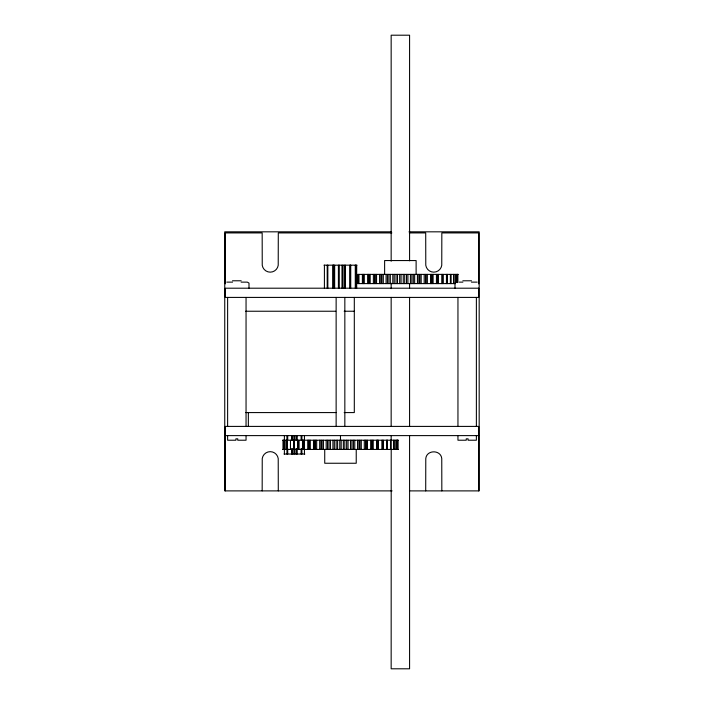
<?xml version="1.0" encoding="UTF-8"?>
<svg xmlns="http://www.w3.org/2000/svg" width="704" height="704" viewBox="0 0 704 704"><rect width="100%" height="100%" fill="white"/><g stroke="black" fill="none" stroke-linecap="round" stroke-linejoin="round"><path stroke-width="1.06" d="M262.17 490.89L262.24 458.55A8.078 8.078 0 0 1 278.221 458.55L278.291 490.89M425.709 490.89L425.779 458.55C426.65 449.61 440.88 449.61 441.76 458.55L441.83 490.89M391.442 231.827L224.743 231.827L224.743 490.89L392.102 490.89M408.989 231.827L479.178 231.827L479.178 490.89L409.446 490.89M391.855 232.918L278.291 232.918L278.221 265.267A8.078 8.078 0 0 1 262.24 265.267L262.17 232.918L225.315 232.918L225.315 283.862M409.323 232.918L425.709 232.918L425.779 265.267A8.078 8.078 0 0 0 441.76 265.267L441.83 232.918L478.685 232.918L478.685 283.862M324.016 265.17L356.946 265.17M458.216 274.384L357.746 274.384L357.746 283.598L455.488 283.598M232.522 280.782L241.146 280.782M462.854 280.782L471.478 280.782M226.82 282.128L232.549 282.128M241.12 282.128L247.306 282.128L248.996 283.07L248.996 288.209M459.342 282.128L462.88 282.128M471.451 282.128L477.18 282.128M245.722 311.238L335.729 311.238M344.168 311.238L354.306 311.238M245.722 412.579L336.151 412.579M344.168 412.579L354.306 412.579L354.306 297.414M225.315 435.609L478.685 435.609M282.638 440.22L398.332 440.22M282.638 449.434L398.332 449.434M284.011 454.036L304.823 454.036M478.685 490.89L478.685 426.404L225.315 426.404L225.315 490.89M476.379 297.414L476.379 426.404M476.379 435.609L476.379 440.22L468.09 440.22L468.09 438.838L466.242 438.838L466.242 440.22L457.952 440.22L457.952 435.609M457.855 274.384L457.855 282.568M457.952 297.414L457.952 426.404M457.494 274.384L457.494 282.568M457.31 274.384L457.31 282.568M456.227 274.384L456.227 282.568M455.866 274.384L455.866 282.568M455.004 283.07L455.004 288.209M454.089 274.384L454.089 283.598M453.543 274.384L453.543 283.598M451.097 274.384L451.097 283.598M450.393 274.384L450.393 283.598M447.304 274.384L447.304 283.598M446.97 274.384L446.97 283.598M446.442 274.384L446.442 283.598M443.001 274.384L443.001 283.598M442.772 274.384L442.772 283.598M441.769 274.384L441.769 283.598M438.354 274.384L438.354 283.598M437.571 274.384L437.571 283.598M436.445 274.384L436.445 283.598M433.11 274.384L433.11 283.598M431.983 274.384L431.983 283.598M431.79 274.384L431.79 283.598M430.558 274.384L430.558 283.598M427.354 274.384L427.354 283.598M426.131 274.384L426.131 283.598M425.506 274.384L425.506 283.598M424.186 274.384L424.186 283.598M421.168 274.384L421.168 283.598M419.874 274.384L419.874 283.598M418.827 274.384L418.827 283.598M417.437 274.384L417.437 283.598M416.117 274.384L416.117 260.559L384.622 260.559L384.622 274.384M414.656 274.384L414.656 283.598M413.31 274.384L413.31 283.598M411.858 274.384L411.858 283.598M410.423 274.384L410.423 283.598M409.578 260.823L409.578 35.2L391.16 35.2L391.16 261.21M409.578 283.818L409.578 288.2M409.578 297.414L409.578 426.404M409.578 435.609L409.578 668.8L391.16 668.8L391.213 440.22M407.924 274.384L407.924 283.598M406.542 274.384L406.542 283.598M404.712 274.384L404.712 283.598M403.251 274.384L403.251 283.598M401.069 274.384L401.069 283.598M399.67 274.384L399.67 283.598M397.971 440.22L397.971 449.434M397.602 440.22L397.602 449.434M397.487 274.384L397.487 283.598M397.426 440.22L397.426 449.434M396.343 440.22L396.343 449.434M396.026 274.384L396.026 283.598M395.982 440.22L395.982 449.434M394.196 274.384L394.196 283.598M394.196 440.22L394.196 449.434M393.659 440.22L393.659 449.434M392.814 274.384L392.814 283.598M391.16 283.149L391.16 288.64M391.16 297.414L391.16 426.404M391.16 435.609L391.16 440.009M390.5 440.22L390.5 449.434M390.315 274.384L390.315 283.598M388.881 274.384L388.881 283.598M387.429 274.384L387.429 283.598M387.42 440.22L387.42 449.434M387.077 440.22L387.077 449.434M386.558 440.22L386.558 449.434M386.082 274.384L386.082 283.598M383.302 274.384L383.302 283.598M383.108 440.22L383.108 449.434M382.888 440.22L382.888 449.434M381.911 274.384L381.911 283.598M381.885 440.22L381.885 449.434M380.864 274.384L380.864 283.598M379.57 274.384L379.57 283.598M378.47 440.22L378.47 449.434M377.687 440.22L377.687 449.434M377.45 440.22L377.45 449.434M376.552 274.384L376.552 283.598M376.561 440.22L376.561 449.434M375.232 274.384L375.232 283.598M374.607 274.384L374.607 283.598M373.384 274.384L373.384 283.598M373.226 440.22L373.226 449.434M372.099 440.22L372.099 449.434M371.906 440.22L371.906 449.434M370.665 440.22L370.665 449.434M370.19 274.384L370.19 283.598M368.949 274.384L368.949 283.598M368.755 274.384L368.755 283.598M367.629 274.384L367.629 283.598M367.47 440.22L367.47 449.434M366.247 440.22L366.247 449.434M365.622 440.22L365.622 449.434M364.294 274.384L364.294 283.598M364.294 440.22L364.294 449.434M363.405 274.384L363.405 283.598M363.167 274.384L363.167 283.598M362.384 274.384L362.384 283.598M361.284 440.22L361.284 449.434M359.99 440.22L359.99 449.434M358.97 274.384L358.97 283.598M358.943 440.22L358.943 449.434M357.966 274.384L357.966 283.598M357.553 440.22L357.553 449.434M356.69 265.17L356.69 288.2M356.233 449.434L356.233 463.25L324.729 463.25L324.729 449.434M355.678 265.17L355.678 288.2M355.282 265.17L355.282 288.2M354.772 440.22L354.772 449.434M353.426 440.22L353.426 449.434M351.974 440.22L351.974 449.434M350.733 265.17L350.733 288.2M350.539 440.22L350.539 449.434M350.284 265.17L350.284 288.2M349.906 265.17L349.906 288.2M348.04 440.22L348.04 449.434M346.65 440.22L346.65 449.434M345.444 265.17L345.444 288.2M344.837 297.414L344.837 426.404M344.819 440.22L344.819 449.434M344.634 265.17L344.634 288.2M343.367 440.22L343.367 449.434M343.042 265.17L343.042 288.2M342.003 265.17L342.003 288.2M341.176 440.22L341.176 449.434M340.481 435.794L340.481 440.185M339.786 440.22L339.786 449.434M339.275 265.17L339.275 288.2M338.413 265.17L338.413 288.2M337.603 440.22L337.603 449.434M336.134 297.414L336.134 426.404M336.142 440.22L336.142 449.434M334.655 265.17L334.655 288.2M334.312 440.22L334.312 449.434M333.696 265.17L333.696 288.2M333.432 265.17L333.432 288.2M332.93 440.22L332.93 449.434M332.746 265.17L332.746 288.2M330.431 440.22L330.431 449.434M328.997 440.22L328.997 449.434M327.835 265.17L327.835 288.2M327.545 440.22L327.545 449.434M327.21 265.17L327.21 288.2M326.19 440.22L326.19 449.434M324.412 265.17L324.412 288.2M323.418 440.22L323.418 449.434M322.027 440.22L322.027 449.434M320.98 440.22L320.98 449.434M319.686 440.22L319.686 449.434M316.668 440.22L316.668 449.434M315.348 440.22L315.348 449.434M314.723 440.22L314.723 449.434M313.5 440.22L313.5 449.434M310.297 440.22L310.297 449.434M309.065 440.22L309.065 449.434M308.871 440.22L308.871 449.434M307.745 440.22L307.745 449.434M304.445 435.609L304.445 439.947M304.445 448.624L304.445 454.036M304.41 440.22L304.41 449.434M303.512 440.22L303.512 449.434M303.283 440.22L303.283 449.434M302.5 440.22L302.5 449.434M301.893 435.609L301.893 439.947M301.893 448.624L301.893 454.036M301.127 435.609L301.127 439.947M301.127 448.624L301.127 454.036M299.077 440.22L299.077 449.434M298.082 440.22L298.082 449.434M297.854 440.22L297.854 449.434M297.211 435.609L297.211 439.947M297.211 448.624L297.211 454.036M296.446 435.609L296.446 439.947M296.446 448.624L296.446 454.036M294.958 435.609L294.958 439.947M294.958 448.624L294.958 454.036M294.404 440.22L294.404 449.434M293.876 435.609L293.876 439.947M293.885 440.22L293.876 454.036M293.55 440.22L293.55 449.434M292.424 435.609L292.424 439.947M292.424 448.624L292.424 454.036M291.623 435.609L291.623 439.947M291.623 448.624L291.623 454.036M290.462 440.22L290.462 449.434M287.707 435.609L287.707 439.947M287.707 448.624L287.707 454.036M287.302 440.22L287.302 449.434M286.942 435.609L286.942 439.947M286.942 448.624L286.942 454.036M286.766 440.22L286.766 449.434M284.988 440.22L284.988 449.434M284.627 440.22L284.627 449.434M284.39 435.609L284.39 439.947M284.39 448.624L284.39 454.036M283.545 440.22L283.545 449.434M282.999 440.22L282.999 449.434M248.354 412.579L248.354 426.404M246.048 297.414L246.048 426.404M246.048 435.609L246.048 440.22L237.758 440.22L237.758 438.838L235.91 438.838L235.91 440.22L227.621 440.22L227.621 435.609M227.621 297.414L227.621 426.404M478.685 288.2L225.315 288.2L225.315 297.414L478.685 297.414L478.685 288.2"/></g></svg>
